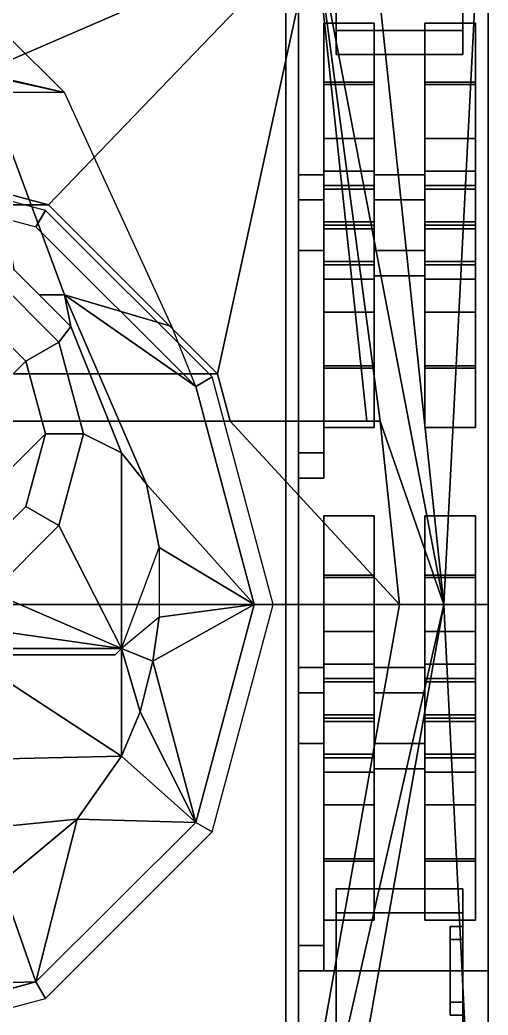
# Model space of a CAD drawing. Header units: millimetres. Extents: x -1.07 to 1.07, y -4.27 to 2.56.
# Drawn here: x 0.32 to 1.06, y -0.79 to 0.785 of the extents above; entities that cross this region are included whole.
import ezdxf

# ---------------------------------------------------------------- set-up
doc = ezdxf.new("R2010")
doc.units = ezdxf.units.MM
for name, color, linetype in [('fenders', 6, 'Continuous'), ('torsions', 5, 'Continuous'), ('tracks', 3, 'Continuous'), ('turret', 2, 'Continuous'), ('wheels', 2, 'Continuous')]:
    doc.layers.add(name, color=color, linetype=linetype)

msp = doc.modelspace()

# ---------------------------------------------------------------- linework, layer by layer
for points in [[(0.74, -1.84, 0.3), (0.74, 1.82, 0.3), (0.74, 2.22, 0.85), (0.74, -2.21, 0.64)], [(0.74, -2.21, 0.64), (0.74, 2.22, 0.85), (0.74, 2.22, 0.85), (0.74, -1.55, 1.06)], [(-0.74, -1.84, 0.3), (-0.74, 1.82, 0.3), (0.74, 1.82, 0.3), (0.74, -1.84, 0.3)], [(0.99, -0.14, 0.9815), (0.8459, 1.22, 0.9057), (0.7768, 1.22, 1.23), (0.7853, 0.93, 1.41)], [(0, 0.59, 1.41), (0.7853, 0.93, 1.41), (-0.7853, 0.93, 1.41), (0, 0.59, 1.41)], [(0.365, 0.4922, 1.41), (0.7853, 0.93, 1.41), (0, 0.59, 1.41), (0.365, 0.4922, 1.41)], [(0.6322, 0.225, 1.41), (0.7853, 0.93, 1.41), (0.365, 0.4922, 1.41), (0.6322, 0.225, 1.41)], [(0.868, 0.15, 1.41), (0.7853, 0.93, 1.41), (0.6322, 0.225, 1.41), (0.6523, 0.15, 1.41)], [(0.99, -0.14, 0.9815), (0.99, -0.14, 0.9815), (0.7853, 0.93, 1.41), (0.8893, 0.15, 1.31)], [(0.8893, 0.15, 1.31), (0.8893, 0.15, 1.31), (0.7853, 0.93, 1.41), (0.868, 0.15, 1.41)], [(0.365, 0.4922, 1.31), (0, 0.59, 1.31), (0, 0.59, 1.31), (-0.365, 0.4922, 1.31)], [(0, 0.59, 1.31), (0.365, 0.4922, 1.31), (0.365, 0.4922, 1.41), (0, 0.59, 1.41)], [(0.6322, 0.225, 1.31), (0.365, 0.4922, 1.31), (-0.365, 0.4922, 1.31), (-0.6322, 0.225, 1.31)], [(0.365, 0.4922, 1.31), (0.6322, 0.225, 1.31), (0.6322, 0.225, 1.41), (0.365, 0.4922, 1.41)], [(0.6523, 0.15, 1.31), (0.6322, 0.225, 1.31), (-0.6322, 0.225, 1.31), (-0.6523, 0.15, 1.31)], [(0.6322, 0.225, 1.31), (0.6523, 0.15, 1.31), (0.6523, 0.15, 1.41), (0.6322, 0.225, 1.41)], [(0.92, -0.14, 1.31), (0.6523, 0.15, 1.31), (-0.6523, 0.15, 1.31), (-0.92, -0.14, 1.31)], [(0.8893, 0.15, 1.31), (0.868, 0.15, 1.41), (0.6523, 0.15, 1.41), (0.6523, 0.15, 1.31)], [(0.92, -0.14, 1.31), (0.8893, 0.15, 1.31), (0.6523, 0.15, 1.31), (0.92, -0.14, 1.31)], [(0.99, -0.14, 0.9815), (0.99, -0.14, 0.9815), (0.8893, 0.15, 1.31), (0.92, -0.14, 1.31)], [(-0.92, -0.14, 1.31), (-0.8, -0.69, 1.31), (0.79, -0.87, 1.31), (0.92, -0.14, 1.31)], [(0.99, -0.14, 0.9815), (0.7767, -1.08, 1.1408), (0.74, -1.55, 1.06), (0.99, -0.14, 0.9815)], [(0.92, -0.14, 1.31), (0.79, -0.87, 1.31), (0.7767, -1.08, 1.1408), (0.99, -0.14, 0.9815)], [(0.79, -0.87, 1.31), (-0.8, -0.69, 1.31), (-0.12, -0.85, 1.31), (-0.06, -0.91, 1.31)]]:
    msp.add_3dface(points)
at = {"layer": 'fenders'}
for points in [[(1.06, 2.22, 0.85), (1.06, -1.55, 1.06), (1.06, -1.85, 1.05), (1.06, 2.22, 0.82)], [(0.8459, 1.22, 0.9057), (0.99, -0.14, 0.9815), (0.99, -0.14, 0.9815), (1.06, 1.22, 0.9057)], [(0.99, -0.14, 0.9815), (1.06, -1.55, 1.06), (1.06, -1.55, 1.06), (1.06, 1.22, 0.9057)], [(0.99, -0.14, 0.9815), (0.74, -1.55, 1.06), (1.06, -1.55, 1.06), (0.99, -0.14, 0.9815)]]:
    msp.add_3dface(points, dxfattribs=at)
at = {"layer": 'torsions'}
for points in [[(0.8, 0.5, 0.41), (0.8, 0.54, 0.34), (0.76, 0.54, 0.34), (0.76, 0.5, 0.41)], [(0.8, 0.54, 0.34), (0.8, 0.5, 0.27), (0.76, 0.5, 0.27), (0.76, 0.54, 0.34)], [(0.8, 0.42, 0.27), (0.8, 0.5, 0.27), (0.8, 0.54, 0.34), (0.8, 0.5, 0.41)], [(0.76, 0.5, 0.27), (0.76, 0.42, 0.27), (0.76, 0.3812, 0.28), (0.76, 0.5057, 0.28)], [(0.8, 0.1, 0.45), (0.8, 0.5, 0.41), (0.76, 0.5, 0.41), (0.76, 0.1, 0.45)], [(0.76, 0.42, 0.27), (0.76, 0.5, 0.27), (0.8, 0.5, 0.27), (0.8, 0.42, 0.27)], [(0.8, 0.1, 0.36), (0.8, 0.42, 0.27), (0.8, 0.5, 0.41), (0.8, 0.1, 0.45)], [(0.76, 0.1, 0.36), (0.76, 0.42, 0.27), (0.8, 0.42, 0.27), (0.8, 0.1, 0.36)], [(0.76, 0.06, 0.38), (0.76, 0.1, 0.36), (0.8, 0.1, 0.36), (0.8, 0.06, 0.38)], [(0.8, 0.06, 0.43), (0.8, 0.1, 0.45), (0.76, 0.1, 0.45), (0.76, 0.06, 0.43)], [(0.8, 0.06, 0.38), (0.8, 0.1, 0.36), (0.8, 0.1, 0.45), (0.8, 0.06, 0.43)], [(0.76, 0.06, 0.43), (0.76, 0.06, 0.38), (0.8, 0.06, 0.38), (0.8, 0.06, 0.43)], [(0.8, -0.24, 0.34), (0.8, -0.28, 0.27), (0.76, -0.28, 0.27), (0.76, -0.24, 0.34)], [(0.8, -0.28, 0.41), (0.8, -0.24, 0.34), (0.76, -0.24, 0.34), (0.76, -0.28, 0.41)], [(0.8, -0.36, 0.27), (0.8, -0.28, 0.27), (0.8, -0.24, 0.34), (0.8, -0.28, 0.41)], [(0.76, -0.28, 0.27), (0.76, -0.36, 0.27), (0.76, -0.3988, 0.28), (0.76, -0.2743, 0.28)], [(0.8, -0.68, 0.45), (0.8, -0.28, 0.41), (0.76, -0.28, 0.41), (0.76, -0.68, 0.45)], [(0.76, -0.36, 0.27), (0.76, -0.28, 0.27), (0.8, -0.28, 0.27), (0.8, -0.36, 0.27)], [(0.8, -0.68, 0.36), (0.8, -0.36, 0.27), (0.8, -0.28, 0.41), (0.8, -0.68, 0.45)], [(0.76, -0.68, 0.36), (0.76, -0.36, 0.27), (0.8, -0.36, 0.27), (0.8, -0.68, 0.36)], [(0.8, -0.72, 0.43), (0.8, -0.68, 0.45), (0.76, -0.68, 0.45), (0.76, -0.72, 0.43)], [(0.76, -0.72, 0.38), (0.76, -0.68, 0.36), (0.8, -0.68, 0.36), (0.8, -0.72, 0.38)], [(0.8, -0.72, 0.38), (0.8, -0.68, 0.36), (0.8, -0.68, 0.45), (0.8, -0.72, 0.43)], [(0.76, -0.72, 0.43), (0.76, -0.72, 0.38), (0.8, -0.72, 0.38), (0.8, -0.72, 0.43)]]:
    msp.add_3dface(points, dxfattribs=at)
at = {"layer": 'tracks'}
for points in [[(0.76, 1.33, 0.03), (0.76, 1.36), (0.76, -1.22), (0.76, -1.2, 0.03)], [(1.06, -1.22), (1.06, 1.36), (1.06, 1.33, 0.03), (1.06, -1.2, 0.03)], [(1.06, -1.2, 0.03), (1.06, 1.33, 0.03), (0.76, 1.33, 0.03), (0.76, -1.2, 0.03)], [(0.76, -0.14, 0.89), (0.76, -0.14, 0.92), (0.76, 0.86, 0.87), (0.76, 0.86, 0.84)], [(1.06, 0.86, 0.84), (1.06, -0.14, 0.89), (0.76, -0.14, 0.89), (0.76, 0.86, 0.84)], [(0.76, 0.86, 0.87), (0.76, -0.14, 0.92), (1.06, -0.14, 0.92), (1.06, 0.86, 0.87)], [(1.06, 0.86, 0.87), (1.06, -0.14, 0.92), (1.06, -0.14, 0.89), (1.06, 0.86, 0.84)], [(0.76, -0.14, 0.92), (0.76, -0.72, 0.98), (1.06, -0.72, 0.98), (1.06, -0.14, 0.92)], [(1.06, -0.14, 0.89), (1.06, -0.72, 0.94), (0.76, -0.72, 0.94), (0.76, -0.14, 0.89)], [(0.76, -0.72, 0.94), (0.76, -0.72, 0.98), (0.76, -0.14, 0.92), (0.76, -0.14, 0.89)], [(1.06, -0.14, 0.92), (1.06, -0.72, 0.98), (1.06, -0.72, 0.94), (1.06, -0.14, 0.89)], [(0.76, -0.72, 0.98), (0.76, -1.35, 0.99), (1.06, -1.35, 0.99), (1.06, -0.72, 0.98)], [(1.06, -0.72, 0.94), (1.06, -1.35, 0.96), (0.76, -1.35, 0.96), (0.76, -0.72, 0.94)], [(0.76, -1.35, 0.96), (0.76, -1.35, 0.99), (0.76, -0.72, 0.98), (0.76, -0.72, 0.94)], [(1.06, -0.72, 0.98), (1.06, -1.35, 0.99), (1.06, -1.35, 0.96), (1.06, -0.72, 0.94)]]:
    msp.add_3dface(points, dxfattribs=at)
at = {"layer": 'turret'}
for points in [[(0.39, 0.67, 12.91), (0.39, 0.67, 12.91), (0.3, 0.76, 13.13), (0.26, 0.7, 13.33)], [(0.39, 0.67, 12.91), (0.26, 0.6987, 12.9801), (0.26, 0.76, 13.13), (0.3, 0.76, 13.13)], [(0.39, 0.67, 1.41), (0.26, 0.6987, 1.4801), (0.26, 0.76, 1.63), (0.3, 0.76, 1.63)], [(0.39, 0.67, 1.41), (0.39, 0.67, 1.41), (0.3, 0.76, 1.63), (0.26, 0.7, 1.83)], [(0.39, 0.67, 12.91), (-0.39, 0.67, 12.91), (-0.26, 0.6987, 12.9801), (0.26, 0.6987, 12.9801)], [(0.39, 0.67, 1.41), (-0.39, 0.67, 1.41), (-0.26, 0.6987, 1.4801), (0.26, 0.6987, 1.4801)], [(0.56, 0.3, 1.41), (0.39, 0.67, 1.41), (0.26, 0.7, 1.83), (0.39, 0.35, 1.85)], [(0.39, 0.35, 1.85), (0.26, 0.7, 1.83), (0.31, 0.39, 1.8477), (0.35, 0.35, 1.85)], [(0.39, 0.35, 13.35), (0.26, 0.7, 13.33), (0.31, 0.39, 13.3477), (0.35, 0.35, 13.35)], [(0.56, 0.3, 12.91), (0.39, 0.67, 12.91), (0.26, 0.7, 13.33), (0.39, 0.35, 13.35)], [(0.36, 0.4835, 1.3), (0, 0.58, 1.3), (0, 0.55, 1.41), (0.345, 0.4576, 1.41)], [(0.36, 0.4835, 12.8), (0, 0.58, 12.8), (0, 0.55, 12.91), (0.345, 0.4576, 12.91)], [(0.6235, 0.22, 1.3), (0.36, 0.4835, 1.3), (0.345, 0.4576, 1.41), (0.5976, 0.205, 1.41)], [(0.6235, 0.22, 12.8), (0.36, 0.4835, 12.8), (0.345, 0.4576, 12.91), (0.5976, 0.205, 12.91)], [(0.3811, 0.275, 1.96), (0.275, 0.3811, 1.96), (0.245, 0.3292, 1.99), (0.3292, 0.245, 1.99)], [(0.3811, 0.275, 13.46), (0.275, 0.3811, 13.46), (0.245, 0.3292, 13.49), (0.3292, 0.245, 13.49)], [(0.4, 0.3, 1.96), (0.31, 0.39, 1.96), (0.275, 0.3811, 1.96), (0.3811, 0.275, 1.96)], [(0.4, 0.3, 13.46), (0.31, 0.39, 13.46), (0.275, 0.3811, 13.46), (0.3811, 0.275, 13.46)], [(0.4, 0.3, 1.85), (0.35, 0.35, 1.85), (0.31, 0.39, 1.96), (0.4, 0.3, 1.96)], [(0.35, 0.35, 1.85), (0.31, 0.39, 1.8477), (0.31, 0.39, 1.96)], [(0.35, 0.35, 13.35), (0.31, 0.39, 13.3477), (0.31, 0.39, 13.46)], [(0.4, 0.3, 13.35), (0.35, 0.35, 13.35), (0.31, 0.39, 13.46), (0.4, 0.3, 13.46)], [(0.39, 0.35, 1.85), (0.39, 0.35, 1.85), (0.35, 0.35, 1.85), (0.4, 0.3, 1.85)], [(0.39, 0.35, 13.35), (0.39, 0.35, 13.35), (0.35, 0.35, 13.35), (0.4, 0.3, 13.35)], [(0.5976, 0.205, 1.41), (0.56, 0.3, 1.41), (0.39, 0.35, 1.85)], [(0.69, -0.14, 1.41), (0.5976, 0.205, 1.41), (0.39, 0.35, 1.85), (0.52, 0.05, 1.85)], [(0.52, 0.05, 1.85), (0.39, 0.35, 1.85), (0.4, 0.3, 1.85), (0.48, 0.1, 1.85)], [(0.52, 0.05, 13.35), (0.39, 0.35, 13.35), (0.4, 0.3, 13.35), (0.48, 0.1, 13.35)], [(0.69, -0.14, 12.91), (0.5976, 0.205, 12.91), (0.39, 0.35, 13.35), (0.52, 0.05, 13.35)], [(0.5976, 0.205, 12.91), (0.56, 0.3, 12.91), (0.39, 0.35, 13.35)], [(0.015, -0.0692, 1.99), (0.3292, 0.245, 1.99), (0.245, 0.3292, 1.99), (-0.0692, 0.015, 1.99)], [(0.015, -0.0692, 13.49), (0.3292, 0.245, 13.49), (0.245, 0.3292, 13.49), (-0.0692, 0.015, 13.49)], [(0.48, 0.1, 1.96), (0.4, 0.3, 1.96), (0.3811, 0.275, 1.96), (0.42, 0.13, 1.96)], [(0.48, 0.1, 13.46), (0.4, 0.3, 13.46), (0.3811, 0.275, 13.46), (0.42, 0.13, 13.46)], [(0.48, 0.1, 1.85), (0.4, 0.3, 1.85), (0.4, 0.3, 1.96), (0.48, 0.1, 1.96)], [(0.48, 0.1, 13.35), (0.4, 0.3, 13.35), (0.4, 0.3, 13.46), (0.48, 0.1, 13.46)], [(0.42, 0.13, 1.96), (0.3811, 0.275, 1.96), (0.3292, 0.245, 1.99), (0.36, 0.13, 1.99)], [(0.42, 0.13, 13.46), (0.3811, 0.275, 13.46), (0.3292, 0.245, 13.49), (0.36, 0.13, 13.49)], [(0.13, -0.1, 1.99), (0.36, 0.13, 1.99), (0.3292, 0.245, 1.99), (0.015, -0.0692, 1.99)], [(0.13, -0.1, 13.49), (0.36, 0.13, 13.49), (0.3292, 0.245, 13.49), (0.015, -0.0692, 13.49)], [(0.72, -0.14, 1.3), (0.6235, 0.22, 1.3), (0.5976, 0.205, 1.41), (0.69, -0.14, 1.41)], [(0.72, -0.14, 12.8), (0.6235, 0.22, 12.8), (0.5976, 0.205, 12.91), (0.69, -0.14, 12.91)], [(0.245, -0.0692, 1.99), (0.3292, 0.015, 1.99), (0.36, 0.13, 1.99), (0.13, -0.1, 1.99)], [(0.245, -0.0692, 13.49), (0.3292, 0.015, 13.49), (0.36, 0.13, 13.49), (0.13, -0.1, 13.49)], [(0.3811, -0.015, 1.96), (0.42, 0.13, 1.96), (0.36, 0.13, 1.99), (0.3292, 0.015, 1.99)], [(0.3811, -0.015, 13.46), (0.42, 0.13, 13.46), (0.36, 0.13, 13.49), (0.3292, 0.015, 13.49)], [(0.48, -0.21, 1.96), (0.48, 0.1, 1.96), (0.42, 0.13, 1.96), (0.3811, -0.015, 1.96)], [(0.48, -0.21, 13.46), (0.48, 0.1, 13.46), (0.42, 0.13, 13.46), (0.3811, -0.015, 13.46)], [(0.48, -0.21, 1.85), (0.48, 0.1, 1.85), (0.48, 0.1, 1.96), (0.48, -0.21, 1.96)], [(0.54, -0.05, 1.85), (0.52, 0.05, 1.85), (0.48, 0.1, 1.85), (0.48, -0.21, 1.85)], [(0.54, -0.05, 13.35), (0.52, 0.05, 13.35), (0.48, 0.1, 13.35), (0.48, -0.21, 13.35)], [(0.48, -0.21, 13.35), (0.48, 0.1, 13.35), (0.48, 0.1, 13.46), (0.48, -0.21, 13.46)], [(0.69, -0.14, 1.41), (0.69, -0.14, 1.41), (0.52, 0.05, 1.85), (0.54, -0.05, 1.85)], [(0.69, -0.14, 12.91), (0.69, -0.14, 12.91), (0.52, 0.05, 13.35), (0.54, -0.05, 13.35)], [(0.275, -0.1211, 1.96), (0.3811, -0.015, 1.96), (0.3292, 0.015, 1.99), (0.245, -0.0692, 1.99)], [(0.275, -0.1211, 13.46), (0.3811, -0.015, 13.46), (0.3292, 0.015, 13.49), (0.245, -0.0692, 13.49)], [(0.48, -0.21, 1.96), (0.48, -0.21, 1.96), (0.3811, -0.015, 1.96), (0.275, -0.1211, 1.96)], [(0.48, -0.21, 13.46), (0.48, -0.21, 13.46), (0.3811, -0.015, 13.46), (0.275, -0.1211, 13.46)], [(0.54, -0.16, 1.85), (0.54, -0.16, 1.85), (0.69, -0.14, 1.41), (0.54, -0.05, 1.85)], [(0.54, -0.16, 13.35), (0.54, -0.16, 13.35), (0.69, -0.14, 12.91), (0.54, -0.05, 13.35)], [(0.48, -0.21, 1.96), (0.48, -0.21, 1.96), (0.275, -0.1211, 1.96), (0.13, -0.16, 1.96)], [(0.48, -0.21, 13.46), (0.48, -0.21, 13.46), (0.275, -0.1211, 13.46), (0.13, -0.16, 13.46)], [(0.5976, -0.485, 1.41), (0.5976, -0.485, 1.41), (0.69, -0.14, 1.41), (0.53, -0.23, 1.85)], [(0.53, -0.23, 1.85), (0.53, -0.23, 1.85), (0.69, -0.14, 1.41), (0.54, -0.16, 1.85)], [(0.53, -0.23, 13.35), (0.53, -0.23, 13.35), (0.69, -0.14, 12.91), (0.54, -0.16, 13.35)], [(0.5976, -0.485, 12.91), (0.5976, -0.485, 12.91), (0.69, -0.14, 12.91), (0.53, -0.23, 13.35)], [(0.6235, -0.5, 1.3), (0.72, -0.14, 1.3), (0.69, -0.14, 1.41), (0.5976, -0.485, 1.41)], [(0.6235, -0.5, 12.8), (0.72, -0.14, 12.8), (0.69, -0.14, 12.91), (0.5976, -0.485, 12.91)], [(0.22, -0.21, 1.96), (0.48, -0.21, 1.96), (0.13, -0.16, 1.96)], [(0.22, -0.21, 13.46), (0.48, -0.21, 13.46), (0.13, -0.16, 13.46)], [(0.53, -0.23, 1.85), (0.54, -0.16, 1.85), (0.48, -0.21, 1.85)], [(0.53, -0.23, 13.35), (0.54, -0.16, 13.35), (0.48, -0.21, 13.35)], [(-0.4649, -0.4016, 1.85), (0.48, -0.38, 1.85), (0.22, -0.21, 1.85), (-0.01, -0.21, 1.85)], [(-0.4649, -0.4016, 13.35), (0.48, -0.38, 13.35), (0.22, -0.21, 13.35), (-0.01, -0.21, 13.35)], [(0.23, -0.22, 1.95), (0.47, -0.22, 1.95), (0.48, -0.21, 1.96), (0.22, -0.21, 1.96)], [(0.22, -0.21, 1.85), (0.48, -0.21, 1.85), (0.47, -0.22, 1.86), (0.23, -0.22, 1.86)], [(0.48, -0.38, 1.85), (0.48, -0.38, 1.85), (0.48, -0.21, 1.85), (0.22, -0.21, 1.85)], [(0.48, -0.38, 13.35), (0.48, -0.38, 13.35), (0.48, -0.21, 13.35), (0.22, -0.21, 13.35)], [(0.22, -0.21, 13.35), (0.48, -0.21, 13.35), (0.47, -0.22, 13.36), (0.23, -0.22, 13.36)], [(0.23, -0.22, 13.45), (0.47, -0.22, 13.45), (0.48, -0.21, 13.46), (0.22, -0.21, 13.46)], [(0.23, -0.22, 1.86), (0.47, -0.22, 1.86), (0.47, -0.22, 1.95), (0.23, -0.22, 1.95)], [(0.23, -0.22, 13.36), (0.47, -0.22, 13.36), (0.47, -0.22, 13.45), (0.23, -0.22, 13.45)], [(0.47, -0.22, 1.86), (0.48, -0.21, 1.85), (0.48, -0.21, 1.96), (0.47, -0.22, 1.95)], [(0.47, -0.22, 13.36), (0.48, -0.21, 13.35), (0.48, -0.21, 13.46), (0.47, -0.22, 13.45)], [(0.51, -0.31, 1.85), (0.53, -0.23, 1.85), (0.48, -0.21, 1.85)], [(0.48, -0.38, 1.85), (0.51, -0.31, 1.85), (0.48, -0.21, 1.85)], [(0.48, -0.38, 13.35), (0.51, -0.31, 13.35), (0.48, -0.21, 13.35)], [(0.51, -0.31, 13.35), (0.53, -0.23, 13.35), (0.48, -0.21, 13.35)], [(0.5976, -0.485, 1.41), (0.5976, -0.485, 1.41), (0.53, -0.23, 1.85), (0.51, -0.31, 1.85)], [(0.5976, -0.485, 12.91), (0.5976, -0.485, 12.91), (0.53, -0.23, 13.35), (0.51, -0.31, 13.35)], [(0.5976, -0.485, 1.41), (0.5976, -0.485, 1.41), (0.51, -0.31, 1.85), (0.48, -0.38, 1.85)], [(0.5976, -0.485, 12.91), (0.5976, -0.485, 12.91), (0.51, -0.31, 13.35), (0.48, -0.38, 13.35)], [(-0.1, -0.53, 1.85), (0.41, -0.48, 1.85), (0.48, -0.38, 1.85), (-0.4649, -0.4016, 1.85)], [(-0.1, -0.53, 13.35), (0.41, -0.48, 13.35), (0.48, -0.38, 13.35), (-0.4649, -0.4016, 13.35)], [(0.5976, -0.485, 1.41), (0.5976, -0.485, 1.41), (0.48, -0.38, 1.85), (0.41, -0.48, 1.85)], [(0.5976, -0.485, 12.91), (0.5976, -0.485, 12.91), (0.48, -0.38, 13.35), (0.41, -0.48, 13.35)], [(-0.1, -0.53, 1.85), (0.29, -0.58, 1.85), (0.41, -0.48, 1.85), (-0.1, -0.53, 1.85)], [(-0.1, -0.53, 13.35), (0.29, -0.58, 13.35), (0.41, -0.48, 13.35), (-0.1, -0.53, 13.35)], [(0.41, -0.48, 1.85), (0.41, -0.48, 1.85), (0.29, -0.58, 1.85), (0.345, -0.7376, 1.41)], [(0.41, -0.48, 13.35), (0.41, -0.48, 13.35), (0.29, -0.58, 13.35), (0.345, -0.7376, 12.91)], [(0.5976, -0.485, 1.41), (0.5976, -0.485, 1.41), (0.41, -0.48, 1.85), (0.345, -0.7376, 1.41)], [(0.5976, -0.485, 12.91), (0.5976, -0.485, 12.91), (0.41, -0.48, 13.35), (0.345, -0.7376, 12.91)], [(0.36, -0.7635, 1.3), (0.6235, -0.5, 1.3), (0.5976, -0.485, 1.41), (0.345, -0.7376, 1.41)], [(0.36, -0.7635, 12.8), (0.6235, -0.5, 12.8), (0.5976, -0.485, 12.91), (0.345, -0.7376, 12.91)], [(0.29, -0.58, 1.85), (0.29, -0.58, 1.85), (0.25, -0.74, 1.8033), (0.345, -0.7376, 1.41)], [(0.29, -0.58, 13.35), (0.29, -0.58, 13.35), (0.25, -0.74, 13.3033), (0.345, -0.7376, 12.91)], [(0, -0.86, 1.3), (0.36, -0.7635, 1.3), (0.345, -0.7376, 1.41), (0, -0.83, 1.41)], [(0, -0.86, 12.8), (0.36, -0.7635, 12.8), (0.345, -0.7376, 12.91), (0, -0.83, 12.91)], [(0.345, -0.7376, 1.41), (0.345, -0.7376, 1.41), (0.25, -0.74, 1.8033), (0.25, -0.763, 1.41)], [(0.345, -0.7376, 12.91), (0.345, -0.7376, 12.91), (0.25, -0.74, 13.3033), (0.25, -0.763, 12.91)]]:
    msp.add_3dface(points, dxfattribs=at)
at = {"layer": 'wheels'}
for points in [[(0.82, 0.7681, 0.6181), (0.82, 0.86, 0.58), (1.02, 0.86, 0.58), (1.02, 0.7681, 0.6181)], [(0.82, 0.86, 0.84), (0.82, 0.7681, 0.8019), (1.02, 0.7681, 0.8019), (1.02, 0.86, 0.84)], [(1.02, 0.7681, 0.6181), (1.02, 0.86, 0.58), (1.02, 0.86, 0.64), (1.02, 0.8105, 0.6605)], [(1.02, 0.86, 0.84), (1.02, 0.7681, 0.8019), (1.02, 0.8105, 0.7595), (1.02, 0.86, 0.78)], [(1.02, 0.73, 0.71), (1.02, 0.7681, 0.6181), (1.02, 0.8105, 0.6605), (1.02, 0.79, 0.71)], [(1.02, 0.7681, 0.8019), (1.02, 0.73, 0.71), (1.02, 0.79, 0.71), (1.02, 0.8105, 0.7595)], [(0.8, 0.6863, 0.1137), (0.8, 0.78, 0.34), (0.88, 0.78, 0.34), (0.88, 0.6863, 0.1137)], [(0.8, 0.78, 0.34), (0.8, 0.6863, 0.5663), (0.88, 0.6863, 0.5663), (0.88, 0.78, 0.34)], [(0.88, 0.6827, 0.31), (0.88, 0.5973, 0.1622), (0.88, 0.6863, 0.1137), (0.88, 0.78, 0.34)], [(0.88, 0.6827, 0.37), (0.88, 0.6827, 0.31), (0.88, 0.78, 0.34), (0.88, 0.6863, 0.5663)], [(1.04, 0.78, 0.34), (1.04, 0.6863, 0.1137), (0.96, 0.6863, 0.1137), (0.96, 0.78, 0.34)], [(0.96, 0.5973, 0.1622), (0.96, 0.6827, 0.31), (0.96, 0.78, 0.34), (0.96, 0.6863, 0.1137)], [(1.04, 0.6863, 0.5663), (1.04, 0.78, 0.34), (0.96, 0.78, 0.34), (0.96, 0.6863, 0.5663)], [(0.96, 0.6827, 0.37), (0.96, 0.5973, 0.5178), (0.96, 0.6863, 0.5663), (0.96, 0.78, 0.34)], [(0.96, 0.6827, 0.31), (0.96, 0.6827, 0.37), (0.96, 0.78, 0.34)], [(1.04, 0.6827, 0.31), (1.04, 0.5973, 0.1622), (1.04, 0.6863, 0.1137), (1.04, 0.78, 0.34)], [(1.04, 0.6827, 0.37), (1.04, 0.6827, 0.31), (1.04, 0.78, 0.34), (1.04, 0.6863, 0.5663)], [(0.82, 0.73, 0.71), (0.82, 0.7681, 0.6181), (1.02, 0.7681, 0.6181), (1.02, 0.73, 0.71)], [(0.82, 0.7681, 0.8019), (0.82, 0.73, 0.71), (1.02, 0.73, 0.71), (1.02, 0.7681, 0.8019)], [(0.8, 0.46, 0.02), (0.8, 0.6863, 0.1137), (0.88, 0.6863, 0.1137), (0.88, 0.46, 0.02)], [(0.8, 0.6863, 0.5663), (0.8, 0.46, 0.66), (0.88, 0.46, 0.66), (0.88, 0.6863, 0.5663)], [(0.8, 0.6827, 0.31), (0.8, 0.5973, 0.1622), (0.88, 0.5973, 0.1622), (0.88, 0.6827, 0.31)], [(0.8, 0.5973, 0.5178), (0.8, 0.6827, 0.37), (0.88, 0.6827, 0.37), (0.88, 0.5973, 0.5178)], [(0.8, 0.6827, 0.31), (0.8, 0.5227, 0.31), (0.88, 0.5227, 0.31), (0.88, 0.6827, 0.31)], [(0.8, 0.5227, 0.37), (0.8, 0.6827, 0.37), (0.88, 0.6827, 0.37), (0.88, 0.5227, 0.37)], [(0.88, 0.5973, 0.1622), (0.88, 0.5454, 0.1322), (0.88, 0.46, 0.02), (0.88, 0.6863, 0.1137)], [(0.88, 0.5973, 0.5178), (0.88, 0.6827, 0.37), (0.88, 0.6863, 0.5663)], [(0.88, 0.5454, 0.5478), (0.88, 0.5973, 0.5178), (0.88, 0.6863, 0.5663), (0.88, 0.46, 0.66)], [(0.88, 0.5227, 0.37), (0.88, 0.6827, 0.37), (0.88, 0.6827, 0.31), (0.88, 0.5227, 0.31)], [(1.04, 0.6863, 0.1137), (1.04, 0.46, 0.02), (0.96, 0.46, 0.02), (0.96, 0.6863, 0.1137)], [(0.96, 0.5454, 0.1322), (0.96, 0.5973, 0.1622), (0.96, 0.6863, 0.1137), (0.96, 0.46, 0.02)], [(0.96, 0.5973, 0.5178), (0.96, 0.5454, 0.5478), (0.96, 0.46, 0.66), (0.96, 0.6863, 0.5663)], [(1.04, 0.46, 0.66), (1.04, 0.6863, 0.5663), (0.96, 0.6863, 0.5663), (0.96, 0.46, 0.66)], [(1.04, 0.5973, 0.1622), (1.04, 0.6827, 0.31), (0.96, 0.6827, 0.31), (0.96, 0.5973, 0.1622)], [(1.04, 0.6827, 0.37), (1.04, 0.5973, 0.5178), (0.96, 0.5973, 0.5178), (0.96, 0.6827, 0.37)], [(0.96, 0.5227, 0.31), (0.96, 0.6827, 0.31), (0.96, 0.6827, 0.37), (0.96, 0.5227, 0.37)], [(1.04, 0.5227, 0.31), (1.04, 0.6827, 0.31), (0.96, 0.6827, 0.31), (0.96, 0.5227, 0.31)], [(1.04, 0.6827, 0.37), (1.04, 0.5227, 0.37), (0.96, 0.5227, 0.37), (0.96, 0.6827, 0.37)], [(1.04, 0.5973, 0.1622), (1.04, 0.5454, 0.1322), (1.04, 0.46, 0.02), (1.04, 0.6863, 0.1137)], [(1.04, 0.5973, 0.5178), (1.04, 0.6827, 0.37), (1.04, 0.6863, 0.5663)], [(1.04, 0.5454, 0.5478), (1.04, 0.5973, 0.5178), (1.04, 0.6863, 0.5663), (1.04, 0.46, 0.66)], [(1.04, 0.6827, 0.31), (1.04, 0.5227, 0.31), (1.04, 0.5227, 0.37), (1.04, 0.6827, 0.37)], [(0.8, 0.5173, 0.3007), (0.8, 0.5973, 0.1622), (0.88, 0.5973, 0.1622), (0.88, 0.5173, 0.3007)], [(0.8, 0.5973, 0.5178), (0.8, 0.5173, 0.3793), (0.88, 0.5173, 0.3793), (0.88, 0.5973, 0.5178)], [(0.88, 0.5173, 0.3007), (0.88, 0.5973, 0.1622), (0.88, 0.5454, 0.1322), (0.88, 0.4654, 0.2707)], [(0.88, 0.4654, 0.4093), (0.88, 0.5454, 0.5478), (0.88, 0.5973, 0.5178), (0.88, 0.5173, 0.3793)], [(0.96, 0.4654, 0.2707), (0.96, 0.5454, 0.1322), (0.96, 0.5973, 0.1622), (0.96, 0.5173, 0.3007)], [(1.04, 0.5973, 0.1622), (1.04, 0.5173, 0.3007), (0.96, 0.5173, 0.3007), (0.96, 0.5973, 0.1622)], [(0.96, 0.5173, 0.3793), (0.96, 0.5973, 0.5178), (0.96, 0.5454, 0.5478), (0.96, 0.4654, 0.4093)], [(1.04, 0.5173, 0.3793), (1.04, 0.5973, 0.5178), (0.96, 0.5973, 0.5178), (0.96, 0.5173, 0.3793)], [(1.04, 0.5454, 0.1322), (1.04, 0.4654, 0.2707), (1.04, 0.5173, 0.3007), (1.04, 0.5973, 0.1622)], [(1.04, 0.5973, 0.5178), (1.04, 0.5173, 0.3793), (1.04, 0.4654, 0.4093), (1.04, 0.5454, 0.5478)], [(0.8, 0.5454, 0.1322), (0.8, 0.4654, 0.2707), (0.88, 0.4654, 0.2707), (0.88, 0.5454, 0.1322)], [(0.8, 0.5454, 0.1322), (0.8, 0.3746, 0.1322), (0.88, 0.3746, 0.1322), (0.88, 0.5454, 0.1322)], [(0.8, 0.4654, 0.4093), (0.8, 0.5454, 0.5478), (0.88, 0.5454, 0.5478), (0.88, 0.4654, 0.4093)], [(0.8, 0.3746, 0.5478), (0.8, 0.5454, 0.5478), (0.88, 0.5454, 0.5478), (0.88, 0.3746, 0.5478)], [(0.88, 0.5454, 0.1322), (0.88, 0.3746, 0.1322), (0.88, 0.3746, 0.1322), (0.88, 0.46, 0.02)], [(0.88, 0.3746, 0.5478), (0.88, 0.5454, 0.5478), (0.88, 0.46, 0.66)], [(0.88, 0.54, 0.34), (0.88, 0.5, 0.4093), (0.96, 0.5, 0.4093), (0.96, 0.54, 0.34)], [(0.88, 0.5, 0.2707), (0.88, 0.54, 0.34), (0.96, 0.54, 0.34), (0.96, 0.5, 0.2707)], [(1.04, 0.4654, 0.2707), (1.04, 0.5454, 0.1322), (0.96, 0.5454, 0.1322), (0.96, 0.4654, 0.2707)], [(0.96, 0.3746, 0.1322), (0.96, 0.5454, 0.1322), (0.96, 0.5454, 0.1322), (0.96, 0.46, 0.02)], [(1.04, 0.3746, 0.1322), (1.04, 0.5454, 0.1322), (0.96, 0.5454, 0.1322), (0.96, 0.3746, 0.1322)], [(1.04, 0.5454, 0.5478), (1.04, 0.4654, 0.4093), (0.96, 0.4654, 0.4093), (0.96, 0.5454, 0.5478)], [(0.96, 0.5454, 0.5478), (0.96, 0.3746, 0.5478), (0.96, 0.46, 0.66)], [(1.04, 0.5454, 0.5478), (1.04, 0.3746, 0.5478), (0.96, 0.3746, 0.5478), (0.96, 0.5454, 0.5478)], [(1.04, 0.5454, 0.1322), (1.04, 0.3746, 0.1322), (1.04, 0.3746, 0.1322), (1.04, 0.46, 0.02)], [(1.04, 0.3746, 0.5478), (1.04, 0.5454, 0.5478), (1.04, 0.46, 0.66)], [(0.8, 0.5227, 0.31), (0.8, 0.5173, 0.3007), (0.88, 0.5173, 0.3007), (0.88, 0.5227, 0.31)], [(0.8, 0.5173, 0.3793), (0.8, 0.5227, 0.37), (0.88, 0.5227, 0.37), (0.88, 0.5173, 0.3793)], [(1.04, 0.5173, 0.3007), (1.04, 0.5227, 0.31), (0.96, 0.5227, 0.31), (0.96, 0.5173, 0.3007)], [(1.04, 0.5227, 0.37), (1.04, 0.5173, 0.3793), (0.96, 0.5173, 0.3793), (0.96, 0.5227, 0.37)], [(1.04, 0.5227, 0.37), (1.04, 0.5227, 0.31), (1.04, 0.4027, 0.3793), (1.04, 0.4546, 0.4093)], [(1.04, 0.5227, 0.31), (1.04, 0.5173, 0.3007), (1.04, 0.3973, 0.37), (1.04, 0.4027, 0.3793)], [(1.04, 0.5173, 0.3793), (1.04, 0.5227, 0.37), (1.04, 0.4546, 0.4093), (1.04, 0.4654, 0.4093)], [(1.04, 0.5173, 0.3007), (1.04, 0.4654, 0.2707), (1.04, 0.3973, 0.31), (1.04, 0.3973, 0.37)], [(0.88, 0.42, 0.2707), (0.88, 0.5, 0.2707), (0.96, 0.5, 0.2707), (0.96, 0.42, 0.2707)], [(0.88, 0.5, 0.4093), (0.88, 0.42, 0.4093), (0.96, 0.42, 0.4093), (0.96, 0.5, 0.4093)], [(0.8, 0.4654, 0.2707), (0.8, 0.4546, 0.2707), (0.88, 0.4546, 0.2707), (0.88, 0.4654, 0.2707)], [(0.8, 0.4546, 0.4093), (0.8, 0.4654, 0.4093), (0.88, 0.4654, 0.4093), (0.88, 0.4546, 0.4093)], [(0.8, 0.2337, 0.1137), (0.8, 0.46, 0.02), (0.88, 0.46, 0.02), (0.88, 0.2337, 0.1137)], [(0.8, 0.46, 0.66), (0.8, 0.2337, 0.5663), (0.88, 0.2337, 0.5663), (0.88, 0.46, 0.66)], [(0.88, 0.3746, 0.1322), (0.88, 0.3227, 0.1622), (0.88, 0.2337, 0.1137), (0.88, 0.46, 0.02)], [(0.88, 0.3227, 0.5178), (0.88, 0.3746, 0.5478), (0.88, 0.46, 0.66), (0.88, 0.2337, 0.5663)], [(1.04, 0.4546, 0.2707), (1.04, 0.4654, 0.2707), (0.96, 0.4654, 0.2707), (0.96, 0.4546, 0.2707)], [(1.04, 0.4654, 0.4093), (1.04, 0.4546, 0.4093), (0.96, 0.4546, 0.4093), (0.96, 0.4654, 0.4093)], [(1.04, 0.46, 0.02), (1.04, 0.2337, 0.1137), (0.96, 0.2337, 0.1137), (0.96, 0.46, 0.02)], [(0.96, 0.3227, 0.1622), (0.96, 0.3746, 0.1322), (0.96, 0.46, 0.02), (0.96, 0.2337, 0.1137)], [(0.96, 0.3746, 0.5478), (0.96, 0.3227, 0.5178), (0.96, 0.2337, 0.5663), (0.96, 0.46, 0.66)], [(1.04, 0.2337, 0.5663), (1.04, 0.46, 0.66), (0.96, 0.46, 0.66), (0.96, 0.2337, 0.5663)], [(1.04, 0.4654, 0.2707), (1.04, 0.4546, 0.2707), (1.04, 0.4027, 0.3007), (1.04, 0.3973, 0.31)], [(1.04, 0.3746, 0.1322), (1.04, 0.3227, 0.1622), (1.04, 0.2337, 0.1137), (1.04, 0.46, 0.02)], [(1.04, 0.3227, 0.5178), (1.04, 0.3746, 0.5478), (1.04, 0.46, 0.66), (1.04, 0.2337, 0.5663)], [(0.8, 0.4546, 0.2707), (0.8, 0.3746, 0.1322), (0.88, 0.3746, 0.1322), (0.88, 0.4546, 0.2707)], [(0.8, 0.3746, 0.5478), (0.8, 0.4546, 0.4093), (0.88, 0.4546, 0.4093), (0.88, 0.3746, 0.5478)], [(0.88, 0.4546, 0.2707), (0.88, 0.3746, 0.1322), (0.88, 0.3227, 0.1622), (0.88, 0.4027, 0.3007)], [(0.88, 0.4027, 0.3793), (0.88, 0.3227, 0.5178), (0.88, 0.3746, 0.5478), (0.88, 0.4546, 0.4093)], [(0.96, 0.4027, 0.3007), (0.96, 0.3227, 0.1622), (0.96, 0.3746, 0.1322), (0.96, 0.4546, 0.2707)], [(1.04, 0.3746, 0.1322), (1.04, 0.4546, 0.2707), (0.96, 0.4546, 0.2707), (0.96, 0.3746, 0.1322)], [(0.96, 0.4546, 0.4093), (0.96, 0.3746, 0.5478), (0.96, 0.3227, 0.5178), (0.96, 0.4027, 0.3793)], [(1.04, 0.4546, 0.4093), (1.04, 0.3746, 0.5478), (0.96, 0.3746, 0.5478), (0.96, 0.4546, 0.4093)], [(1.04, 0.3227, 0.1622), (1.04, 0.4027, 0.3007), (1.04, 0.4546, 0.2707), (1.04, 0.3746, 0.1322)], [(1.04, 0.3746, 0.5478), (1.04, 0.4546, 0.4093), (1.04, 0.4027, 0.3793), (1.04, 0.3227, 0.5178)], [(0.88, 0.42, 0.4093), (0.88, 0.38, 0.34), (0.96, 0.38, 0.34), (0.96, 0.42, 0.4093)], [(0.88, 0.38, 0.34), (0.88, 0.42, 0.2707), (0.96, 0.42, 0.2707), (0.96, 0.38, 0.34)], [(0.8, 0.3227, 0.1622), (0.8, 0.4027, 0.3007), (0.88, 0.4027, 0.3007), (0.88, 0.3227, 0.1622)], [(0.8, 0.4027, 0.3793), (0.8, 0.3227, 0.5178), (0.88, 0.3227, 0.5178), (0.88, 0.4027, 0.3793)], [(0.8, 0.4027, 0.3007), (0.8, 0.3973, 0.31), (0.88, 0.3973, 0.31), (0.88, 0.4027, 0.3007)], [(0.8, 0.3973, 0.37), (0.8, 0.4027, 0.3793), (0.88, 0.4027, 0.3793), (0.88, 0.3973, 0.37)], [(0.8, 0.3973, 0.31), (0.8, 0.2373, 0.31), (0.88, 0.2373, 0.31), (0.88, 0.3973, 0.31)], [(0.8, 0.2373, 0.37), (0.8, 0.3973, 0.37), (0.88, 0.3973, 0.37), (0.88, 0.2373, 0.37)], [(0.88, 0.3973, 0.31), (0.88, 0.2373, 0.31), (0.88, 0.2373, 0.37), (0.88, 0.3973, 0.37)], [(1.04, 0.4027, 0.3007), (1.04, 0.3227, 0.1622), (0.96, 0.3227, 0.1622), (0.96, 0.4027, 0.3007)], [(1.04, 0.3227, 0.5178), (1.04, 0.4027, 0.3793), (0.96, 0.4027, 0.3793), (0.96, 0.3227, 0.5178)], [(1.04, 0.3973, 0.31), (1.04, 0.4027, 0.3007), (0.96, 0.4027, 0.3007), (0.96, 0.3973, 0.31)], [(1.04, 0.4027, 0.3793), (1.04, 0.3973, 0.37), (0.96, 0.3973, 0.37), (0.96, 0.4027, 0.3793)], [(0.96, 0.3973, 0.37), (0.96, 0.2373, 0.37), (0.96, 0.2373, 0.31), (0.96, 0.3973, 0.31)], [(1.04, 0.2373, 0.31), (1.04, 0.3973, 0.31), (0.96, 0.3973, 0.31), (0.96, 0.2373, 0.31)], [(1.04, 0.3973, 0.37), (1.04, 0.2373, 0.37), (0.96, 0.2373, 0.37), (0.96, 0.3973, 0.37)], [(1.04, 0.2373, 0.37), (1.04, 0.3973, 0.37), (1.04, 0.3973, 0.31), (1.04, 0.2373, 0.31)], [(0.8, 0.3227, 0.1622), (0.8, 0.2373, 0.31), (0.88, 0.2373, 0.31), (0.88, 0.3227, 0.1622)], [(0.8, 0.2373, 0.37), (0.8, 0.3227, 0.5178), (0.88, 0.3227, 0.5178), (0.88, 0.2373, 0.37)], [(0.88, 0.3227, 0.1622), (0.88, 0.2373, 0.31), (0.88, 0.14, 0.34), (0.88, 0.2337, 0.1137)], [(0.88, 0.2373, 0.37), (0.88, 0.3227, 0.5178), (0.88, 0.2337, 0.5663), (0.88, 0.14, 0.34)], [(1.04, 0.2373, 0.31), (1.04, 0.3227, 0.1622), (0.96, 0.3227, 0.1622), (0.96, 0.2373, 0.31)], [(0.96, 0.2373, 0.31), (0.96, 0.3227, 0.1622), (0.96, 0.2337, 0.1137), (0.96, 0.14, 0.34)], [(0.96, 0.3227, 0.5178), (0.96, 0.2373, 0.37), (0.96, 0.2337, 0.5663)], [(1.04, 0.3227, 0.5178), (1.04, 0.2373, 0.37), (0.96, 0.2373, 0.37), (0.96, 0.3227, 0.5178)], [(1.04, 0.3227, 0.1622), (1.04, 0.2373, 0.31), (1.04, 0.14, 0.34), (1.04, 0.2337, 0.1137)], [(1.04, 0.2373, 0.37), (1.04, 0.3227, 0.5178), (1.04, 0.2337, 0.5663), (1.04, 0.14, 0.34)], [(0.88, 0.2373, 0.31), (0.88, 0.2373, 0.37), (0.88, 0.14, 0.34)], [(0.96, 0.2373, 0.37), (0.96, 0.2373, 0.31), (0.96, 0.14, 0.34), (0.96, 0.2337, 0.5663)], [(1.04, 0.2373, 0.31), (1.04, 0.2373, 0.37), (1.04, 0.14, 0.34)], [(0.8, 0.14, 0.34), (0.8, 0.2337, 0.1137), (0.88, 0.2337, 0.1137), (0.88, 0.14, 0.34)], [(0.8, 0.2337, 0.5663), (0.8, 0.14, 0.34), (0.88, 0.14, 0.34), (0.88, 0.2337, 0.5663)], [(1.04, 0.2337, 0.1137), (1.04, 0.14, 0.34), (0.96, 0.14, 0.34), (0.96, 0.2337, 0.1137)], [(1.04, 0.14, 0.34), (1.04, 0.2337, 0.5663), (0.96, 0.2337, 0.5663), (0.96, 0.14, 0.34)], [(0.8, -0.0937, 0.1137), (0.8, 0, 0.34), (0.88, 0, 0.34), (0.88, -0.0937, 0.1137)], [(0.8, 0, 0.34), (0.8, -0.0937, 0.5663), (0.88, -0.0937, 0.5663), (0.88, 0, 0.34)], [(0.88, -0.0973, 0.31), (0.88, -0.1827, 0.1622), (0.88, -0.0937, 0.1137), (0.88, 0, 0.34)], [(0.88, -0.0973, 0.37), (0.88, -0.0973, 0.31), (0.88, 0, 0.34), (0.88, -0.0937, 0.5663)], [(0.96, -0.1827, 0.1622), (0.96, -0.0973, 0.31), (0.96, 0, 0.34), (0.96, -0.0937, 0.1137)], [(1.04, 0, 0.34), (1.04, -0.0937, 0.1137), (0.96, -0.0937, 0.1137), (0.96, 0, 0.34)], [(0.96, -0.0973, 0.37), (0.96, -0.1827, 0.5178), (0.96, -0.0937, 0.5663), (0.96, 0, 0.34)], [(1.04, -0.0937, 0.5663), (1.04, 0, 0.34), (0.96, 0, 0.34), (0.96, -0.0937, 0.5663)], [(0.96, -0.0973, 0.31), (0.96, -0.0973, 0.37), (0.96, 0, 0.34)], [(1.04, -0.0973, 0.31), (1.04, -0.1827, 0.1622), (1.04, -0.0937, 0.1137), (1.04, 0, 0.34)], [(1.04, -0.0973, 0.37), (1.04, -0.0973, 0.31), (1.04, 0, 0.34), (1.04, -0.0937, 0.5663)], [(0.8, -0.32, 0.02), (0.8, -0.0937, 0.1137), (0.88, -0.0937, 0.1137), (0.88, -0.32, 0.02)], [(0.8, -0.0937, 0.5663), (0.8, -0.32, 0.66), (0.88, -0.32, 0.66), (0.88, -0.0937, 0.5663)], [(0.88, -0.1827, 0.1622), (0.88, -0.2346, 0.1322), (0.88, -0.32, 0.02), (0.88, -0.0937, 0.1137)], [(0.88, -0.1827, 0.5178), (0.88, -0.0973, 0.37), (0.88, -0.0937, 0.5663)], [(0.88, -0.2346, 0.5478), (0.88, -0.1827, 0.5178), (0.88, -0.0937, 0.5663), (0.88, -0.32, 0.66)], [(0.96, -0.2346, 0.1322), (0.96, -0.1827, 0.1622), (0.96, -0.0937, 0.1137), (0.96, -0.32, 0.02)], [(1.04, -0.0937, 0.1137), (1.04, -0.32, 0.02), (0.96, -0.32, 0.02), (0.96, -0.0937, 0.1137)], [(1.04, -0.32, 0.66), (1.04, -0.0937, 0.5663), (0.96, -0.0937, 0.5663), (0.96, -0.32, 0.66)], [(0.96, -0.1827, 0.5178), (0.96, -0.2346, 0.5478), (0.96, -0.32, 0.66), (0.96, -0.0937, 0.5663)], [(1.04, -0.1827, 0.1622), (1.04, -0.2346, 0.1322), (1.04, -0.32, 0.02), (1.04, -0.0937, 0.1137)], [(1.04, -0.1827, 0.5178), (1.04, -0.0973, 0.37), (1.04, -0.0937, 0.5663)], [(1.04, -0.2346, 0.5478), (1.04, -0.1827, 0.5178), (1.04, -0.0937, 0.5663), (1.04, -0.32, 0.66)], [(0.8, -0.0973, 0.31), (0.8, -0.1827, 0.1622), (0.88, -0.1827, 0.1622), (0.88, -0.0973, 0.31)], [(0.8, -0.1827, 0.5178), (0.8, -0.0973, 0.37), (0.88, -0.0973, 0.37), (0.88, -0.1827, 0.5178)], [(0.8, -0.2573, 0.37), (0.8, -0.0973, 0.37), (0.88, -0.0973, 0.37), (0.88, -0.2573, 0.37)], [(0.8, -0.0973, 0.31), (0.8, -0.2573, 0.31), (0.88, -0.2573, 0.31), (0.88, -0.0973, 0.31)], [(0.88, -0.2573, 0.37), (0.88, -0.0973, 0.37), (0.88, -0.0973, 0.31), (0.88, -0.2573, 0.31)], [(1.04, -0.1827, 0.1622), (1.04, -0.0973, 0.31), (0.96, -0.0973, 0.31), (0.96, -0.1827, 0.1622)], [(1.04, -0.0973, 0.37), (1.04, -0.1827, 0.5178), (0.96, -0.1827, 0.5178), (0.96, -0.0973, 0.37)], [(1.04, -0.0973, 0.37), (1.04, -0.2573, 0.37), (0.96, -0.2573, 0.37), (0.96, -0.0973, 0.37)], [(1.04, -0.2573, 0.31), (1.04, -0.0973, 0.31), (0.96, -0.0973, 0.31), (0.96, -0.2573, 0.31)], [(0.96, -0.2573, 0.31), (0.96, -0.0973, 0.31), (0.96, -0.0973, 0.37), (0.96, -0.2573, 0.37)], [(1.04, -0.0973, 0.31), (1.04, -0.2573, 0.31), (1.04, -0.2573, 0.37), (1.04, -0.0973, 0.37)], [(0.8, -0.2627, 0.3007), (0.8, -0.1827, 0.1622), (0.88, -0.1827, 0.1622), (0.88, -0.2627, 0.3007)], [(0.8, -0.1827, 0.5178), (0.8, -0.2627, 0.3793), (0.88, -0.2627, 0.3793), (0.88, -0.1827, 0.5178)], [(0.88, -0.2627, 0.3007), (0.88, -0.1827, 0.1622), (0.88, -0.2346, 0.1322), (0.88, -0.3146, 0.2707)], [(0.88, -0.3146, 0.4093), (0.88, -0.2346, 0.5478), (0.88, -0.1827, 0.5178), (0.88, -0.2627, 0.3793)], [(1.04, -0.1827, 0.1622), (1.04, -0.2627, 0.3007), (0.96, -0.2627, 0.3007), (0.96, -0.1827, 0.1622)], [(0.96, -0.3146, 0.2707), (0.96, -0.2346, 0.1322), (0.96, -0.1827, 0.1622), (0.96, -0.2627, 0.3007)], [(1.04, -0.2627, 0.3793), (1.04, -0.1827, 0.5178), (0.96, -0.1827, 0.5178), (0.96, -0.2627, 0.3793)], [(0.96, -0.2627, 0.3793), (0.96, -0.1827, 0.5178), (0.96, -0.2346, 0.5478), (0.96, -0.3146, 0.4093)], [(1.04, -0.2346, 0.1322), (1.04, -0.3146, 0.2707), (1.04, -0.2627, 0.3007), (1.04, -0.1827, 0.1622)], [(1.04, -0.1827, 0.5178), (1.04, -0.2627, 0.3793), (1.04, -0.3146, 0.4093), (1.04, -0.2346, 0.5478)], [(0.8, -0.2346, 0.1322), (0.8, -0.3146, 0.2707), (0.88, -0.3146, 0.2707), (0.88, -0.2346, 0.1322)], [(0.8, -0.2346, 0.1322), (0.8, -0.4054, 0.1322), (0.88, -0.4054, 0.1322), (0.88, -0.2346, 0.1322)], [(0.8, -0.3146, 0.4093), (0.8, -0.2346, 0.5478), (0.88, -0.2346, 0.5478), (0.88, -0.3146, 0.4093)], [(0.8, -0.4054, 0.5478), (0.8, -0.2346, 0.5478), (0.88, -0.2346, 0.5478), (0.88, -0.4054, 0.5478)], [(0.88, -0.2346, 0.1322), (0.88, -0.4054, 0.1322), (0.88, -0.4054, 0.1322), (0.88, -0.32, 0.02)], [(0.88, -0.4054, 0.5478), (0.88, -0.2346, 0.5478), (0.88, -0.32, 0.66)], [(1.04, -0.3146, 0.2707), (1.04, -0.2346, 0.1322), (0.96, -0.2346, 0.1322), (0.96, -0.3146, 0.2707)], [(1.04, -0.4054, 0.1322), (1.04, -0.2346, 0.1322), (0.96, -0.2346, 0.1322), (0.96, -0.4054, 0.1322)], [(0.96, -0.4054, 0.1322), (0.96, -0.2346, 0.1322), (0.96, -0.2346, 0.1322), (0.96, -0.32, 0.02)], [(1.04, -0.2346, 0.5478), (1.04, -0.3146, 0.4093), (0.96, -0.3146, 0.4093), (0.96, -0.2346, 0.5478)], [(1.04, -0.2346, 0.5478), (1.04, -0.4054, 0.5478), (0.96, -0.4054, 0.5478), (0.96, -0.2346, 0.5478)], [(0.96, -0.2346, 0.5478), (0.96, -0.4054, 0.5478), (0.96, -0.32, 0.66)], [(1.04, -0.2346, 0.1322), (1.04, -0.4054, 0.1322), (1.04, -0.4054, 0.1322), (1.04, -0.32, 0.02)], [(1.04, -0.4054, 0.5478), (1.04, -0.2346, 0.5478), (1.04, -0.32, 0.66)], [(0.88, -0.28, 0.2707), (0.88, -0.24, 0.34), (0.96, -0.24, 0.34), (0.96, -0.28, 0.2707)], [(0.88, -0.24, 0.34), (0.88, -0.28, 0.4093), (0.96, -0.28, 0.4093), (0.96, -0.24, 0.34)], [(0.8, -0.2627, 0.3793), (0.8, -0.2573, 0.37), (0.88, -0.2573, 0.37), (0.88, -0.2627, 0.3793)], [(0.8, -0.2573, 0.31), (0.8, -0.2627, 0.3007), (0.88, -0.2627, 0.3007), (0.88, -0.2573, 0.31)], [(1.04, -0.2573, 0.37), (1.04, -0.2627, 0.3793), (0.96, -0.2627, 0.3793), (0.96, -0.2573, 0.37)], [(1.04, -0.2627, 0.3007), (1.04, -0.2573, 0.31), (0.96, -0.2573, 0.31), (0.96, -0.2627, 0.3007)], [(1.04, -0.2627, 0.3793), (1.04, -0.2573, 0.37), (1.04, -0.3254, 0.4093), (1.04, -0.3146, 0.4093)], [(1.04, -0.2573, 0.31), (1.04, -0.2627, 0.3007), (1.04, -0.3827, 0.37), (1.04, -0.3773, 0.3793)], [(1.04, -0.2573, 0.37), (1.04, -0.2573, 0.31), (1.04, -0.3773, 0.3793), (1.04, -0.3254, 0.4093)], [(1.04, -0.2627, 0.3007), (1.04, -0.3146, 0.2707), (1.04, -0.3827, 0.31), (1.04, -0.3827, 0.37)], [(0.88, -0.28, 0.4093), (0.88, -0.36, 0.4093), (0.96, -0.36, 0.4093), (0.96, -0.28, 0.4093)], [(0.88, -0.36, 0.2707), (0.88, -0.28, 0.2707), (0.96, -0.28, 0.2707), (0.96, -0.36, 0.2707)], [(0.8, -0.3254, 0.4093), (0.8, -0.3146, 0.4093), (0.88, -0.3146, 0.4093), (0.88, -0.3254, 0.4093)], [(0.8, -0.3146, 0.2707), (0.8, -0.3254, 0.2707), (0.88, -0.3254, 0.2707), (0.88, -0.3146, 0.2707)], [(1.04, -0.3146, 0.4093), (1.04, -0.3254, 0.4093), (0.96, -0.3254, 0.4093), (0.96, -0.3146, 0.4093)], [(1.04, -0.3254, 0.2707), (1.04, -0.3146, 0.2707), (0.96, -0.3146, 0.2707), (0.96, -0.3254, 0.2707)], [(1.04, -0.3146, 0.2707), (1.04, -0.3254, 0.2707), (1.04, -0.3773, 0.3007), (1.04, -0.3827, 0.31)], [(0.8, -0.5463, 0.1137), (0.8, -0.32, 0.02), (0.88, -0.32, 0.02), (0.88, -0.5463, 0.1137)], [(0.8, -0.32, 0.66), (0.8, -0.5463, 0.5663), (0.88, -0.5463, 0.5663), (0.88, -0.32, 0.66)], [(0.8, -0.3254, 0.2707), (0.8, -0.4054, 0.1322), (0.88, -0.4054, 0.1322), (0.88, -0.3254, 0.2707)], [(0.8, -0.4054, 0.5478), (0.8, -0.3254, 0.4093), (0.88, -0.3254, 0.4093), (0.88, -0.4054, 0.5478)], [(0.88, -0.4054, 0.1322), (0.88, -0.4573, 0.1622), (0.88, -0.5463, 0.1137), (0.88, -0.32, 0.02)], [(0.88, -0.4573, 0.5178), (0.88, -0.4054, 0.5478), (0.88, -0.32, 0.66), (0.88, -0.5463, 0.5663)], [(0.88, -0.3254, 0.2707), (0.88, -0.4054, 0.1322), (0.88, -0.4573, 0.1622), (0.88, -0.3773, 0.3007)], [(0.88, -0.3773, 0.3793), (0.88, -0.4573, 0.5178), (0.88, -0.4054, 0.5478), (0.88, -0.3254, 0.4093)], [(0.96, -0.4573, 0.1622), (0.96, -0.4054, 0.1322), (0.96, -0.32, 0.02), (0.96, -0.5463, 0.1137)], [(1.04, -0.32, 0.02), (1.04, -0.5463, 0.1137), (0.96, -0.5463, 0.1137), (0.96, -0.32, 0.02)], [(1.04, -0.5463, 0.5663), (1.04, -0.32, 0.66), (0.96, -0.32, 0.66), (0.96, -0.5463, 0.5663)], [(0.96, -0.4054, 0.5478), (0.96, -0.4573, 0.5178), (0.96, -0.5463, 0.5663), (0.96, -0.32, 0.66)], [(1.04, -0.4054, 0.1322), (1.04, -0.3254, 0.2707), (0.96, -0.3254, 0.2707), (0.96, -0.4054, 0.1322)], [(0.96, -0.3773, 0.3007), (0.96, -0.4573, 0.1622), (0.96, -0.4054, 0.1322), (0.96, -0.3254, 0.2707)], [(1.04, -0.3254, 0.4093), (1.04, -0.4054, 0.5478), (0.96, -0.4054, 0.5478), (0.96, -0.3254, 0.4093)], [(0.96, -0.3254, 0.4093), (0.96, -0.4054, 0.5478), (0.96, -0.4573, 0.5178), (0.96, -0.3773, 0.3793)], [(1.04, -0.4054, 0.1322), (1.04, -0.4573, 0.1622), (1.04, -0.5463, 0.1137), (1.04, -0.32, 0.02)], [(1.04, -0.4573, 0.5178), (1.04, -0.4054, 0.5478), (1.04, -0.32, 0.66), (1.04, -0.5463, 0.5663)], [(1.04, -0.4573, 0.1622), (1.04, -0.3773, 0.3007), (1.04, -0.3254, 0.2707), (1.04, -0.4054, 0.1322)], [(1.04, -0.4054, 0.5478), (1.04, -0.3254, 0.4093), (1.04, -0.3773, 0.3793), (1.04, -0.4573, 0.5178)], [(0.88, -0.4, 0.34), (0.88, -0.36, 0.2707), (0.96, -0.36, 0.2707), (0.96, -0.4, 0.34)], [(0.88, -0.36, 0.4093), (0.88, -0.4, 0.34), (0.96, -0.4, 0.34), (0.96, -0.36, 0.4093)], [(0.8, -0.4573, 0.1622), (0.8, -0.3773, 0.3007), (0.88, -0.3773, 0.3007), (0.88, -0.4573, 0.1622)], [(0.8, -0.3773, 0.3793), (0.8, -0.4573, 0.5178), (0.88, -0.4573, 0.5178), (0.88, -0.3773, 0.3793)], [(0.8, -0.3827, 0.37), (0.8, -0.3773, 0.3793), (0.88, -0.3773, 0.3793), (0.88, -0.3827, 0.37)], [(0.8, -0.3773, 0.3007), (0.8, -0.3827, 0.31), (0.88, -0.3827, 0.31), (0.88, -0.3773, 0.3007)], [(1.04, -0.3773, 0.3007), (1.04, -0.4573, 0.1622), (0.96, -0.4573, 0.1622), (0.96, -0.3773, 0.3007)], [(1.04, -0.4573, 0.5178), (1.04, -0.3773, 0.3793), (0.96, -0.3773, 0.3793), (0.96, -0.4573, 0.5178)], [(1.04, -0.3773, 0.3793), (1.04, -0.3827, 0.37), (0.96, -0.3827, 0.37), (0.96, -0.3773, 0.3793)], [(1.04, -0.3827, 0.31), (1.04, -0.3773, 0.3007), (0.96, -0.3773, 0.3007), (0.96, -0.3827, 0.31)], [(0.8, -0.5427, 0.37), (0.8, -0.3827, 0.37), (0.88, -0.3827, 0.37), (0.88, -0.5427, 0.37)], [(0.8, -0.3827, 0.31), (0.8, -0.5427, 0.31), (0.88, -0.5427, 0.31), (0.88, -0.3827, 0.31)], [(0.88, -0.3827, 0.31), (0.88, -0.5427, 0.31), (0.88, -0.5427, 0.37), (0.88, -0.3827, 0.37)], [(1.04, -0.3827, 0.37), (1.04, -0.5427, 0.37), (0.96, -0.5427, 0.37), (0.96, -0.3827, 0.37)], [(1.04, -0.5427, 0.31), (1.04, -0.3827, 0.31), (0.96, -0.3827, 0.31), (0.96, -0.5427, 0.31)], [(0.96, -0.3827, 0.37), (0.96, -0.5427, 0.37), (0.96, -0.5427, 0.31), (0.96, -0.3827, 0.31)], [(1.04, -0.5427, 0.37), (1.04, -0.3827, 0.37), (1.04, -0.3827, 0.31), (1.04, -0.5427, 0.31)], [(0.8, -0.4573, 0.1622), (0.8, -0.5427, 0.31), (0.88, -0.5427, 0.31), (0.88, -0.4573, 0.1622)], [(0.8, -0.5427, 0.37), (0.8, -0.4573, 0.5178), (0.88, -0.4573, 0.5178), (0.88, -0.5427, 0.37)], [(0.88, -0.4573, 0.1622), (0.88, -0.5427, 0.31), (0.88, -0.64, 0.34), (0.88, -0.5463, 0.1137)], [(0.88, -0.5427, 0.37), (0.88, -0.4573, 0.5178), (0.88, -0.5463, 0.5663), (0.88, -0.64, 0.34)], [(0.96, -0.5427, 0.31), (0.96, -0.4573, 0.1622), (0.96, -0.5463, 0.1137), (0.96, -0.64, 0.34)], [(1.04, -0.5427, 0.31), (1.04, -0.4573, 0.1622), (0.96, -0.4573, 0.1622), (0.96, -0.5427, 0.31)], [(1.04, -0.4573, 0.5178), (1.04, -0.5427, 0.37), (0.96, -0.5427, 0.37), (0.96, -0.4573, 0.5178)], [(0.96, -0.4573, 0.5178), (0.96, -0.5427, 0.37), (0.96, -0.5463, 0.5663)], [(1.04, -0.4573, 0.1622), (1.04, -0.5427, 0.31), (1.04, -0.64, 0.34), (1.04, -0.5463, 0.1137)], [(1.04, -0.5427, 0.37), (1.04, -0.4573, 0.5178), (1.04, -0.5463, 0.5663), (1.04, -0.64, 0.34)], [(0.8, -0.64, 0.34), (0.8, -0.5463, 0.1137), (0.88, -0.5463, 0.1137), (0.88, -0.64, 0.34)], [(0.8, -0.5463, 0.5663), (0.8, -0.64, 0.34), (0.88, -0.64, 0.34), (0.88, -0.5463, 0.5663)], [(0.88, -0.5427, 0.31), (0.88, -0.5427, 0.37), (0.88, -0.64, 0.34)], [(0.96, -0.5427, 0.37), (0.96, -0.5427, 0.31), (0.96, -0.64, 0.34), (0.96, -0.5463, 0.5663)], [(1.04, -0.5463, 0.1137), (1.04, -0.64, 0.34), (0.96, -0.64, 0.34), (0.96, -0.5463, 0.1137)], [(1.04, -0.64, 0.34), (1.04, -0.5463, 0.5663), (0.96, -0.5463, 0.5663), (0.96, -0.64, 0.34)], [(1.04, -0.5427, 0.31), (1.04, -0.5427, 0.37), (1.04, -0.64, 0.34)], [(0.82, -0.59, 0.81), (0.82, -0.6281, 0.9019), (1.02, -0.6281, 0.9019), (1.02, -0.59, 0.81)], [(0.82, -0.6281, 0.7181), (0.82, -0.59, 0.81), (1.02, -0.59, 0.81), (1.02, -0.6281, 0.7181)], [(1.02, -0.6281, 0.7181), (1.02, -0.59, 0.81), (1.02, -0.65, 0.81), (1.02, -0.6705, 0.7605)], [(1.02, -0.59, 0.81), (1.02, -0.6281, 0.9019), (1.02, -0.6705, 0.8595), (1.02, -0.65, 0.81)], [(0.82, -0.6281, 0.9019), (0.82, -0.72, 0.94), (1.02, -0.72, 0.94), (1.02, -0.6281, 0.9019)], [(0.82, -0.72, 0.68), (0.82, -0.6281, 0.7181), (1.02, -0.6281, 0.7181), (1.02, -0.72, 0.68)], [(1.02, -0.72, 0.68), (1.02, -0.6281, 0.7181), (1.02, -0.6705, 0.7605), (1.02, -0.72, 0.74)], [(1.02, -0.6281, 0.9019), (1.02, -0.72, 0.94), (1.02, -0.72, 0.88), (1.02, -0.6705, 0.8595)], [(1, -0.6705, 0.8595), (1, -0.65, 0.81), (1.02, -0.65, 0.81), (1.02, -0.6705, 0.8595)], [(1, -0.65, 0.81), (1, -0.6705, 0.7605), (1.02, -0.6705, 0.7605), (1.02, -0.65, 0.81)], [(1, -0.6705, 0.8595), (1, -0.72, 0.88), (1, -0.7695, 0.8595), (1, -0.65, 0.81)], [(1, -0.65, 0.81), (1, -0.7695, 0.8595), (1, -0.79, 0.81), (1, -0.6705, 0.7605)], [(1, -0.72, 0.88), (1, -0.6705, 0.8595), (1.02, -0.6705, 0.8595), (1.02, -0.72, 0.88)], [(1, -0.6705, 0.7605), (1, -0.72, 0.74), (1.02, -0.72, 0.74), (1.02, -0.6705, 0.7605)], [(1, -0.6705, 0.7605), (1, -0.79, 0.81), (1, -0.7695, 0.7605), (1, -0.72, 0.74)], [(0.82, -0.72, 0.94), (0.82, -0.8119, 0.9019), (1.02, -0.8119, 0.9019), (1.02, -0.72, 0.94)], [(0.82, -0.8119, 0.7181), (0.82, -0.72, 0.68), (1.02, -0.72, 0.68), (1.02, -0.8119, 0.7181)], [(1, -0.7695, 0.8595), (1, -0.72, 0.88), (1.02, -0.72, 0.88), (1.02, -0.7695, 0.8595)], [(1, -0.72, 0.74), (1, -0.7695, 0.7605), (1.02, -0.7695, 0.7605), (1.02, -0.72, 0.74)], [(1.02, -0.72, 0.94), (1.02, -0.8119, 0.9019), (1.02, -0.7695, 0.8595), (1.02, -0.72, 0.88)], [(1.02, -0.8119, 0.7181), (1.02, -0.72, 0.68), (1.02, -0.72, 0.74), (1.02, -0.7695, 0.7605)], [(1, -0.79, 0.81), (1, -0.7695, 0.8595), (1.02, -0.7695, 0.8595), (1.02, -0.79, 0.81)], [(1, -0.7695, 0.7605), (1, -0.79, 0.81), (1.02, -0.79, 0.81), (1.02, -0.7695, 0.7605)], [(1.02, -0.8119, 0.9019), (1.02, -0.85, 0.81), (1.02, -0.79, 0.81), (1.02, -0.7695, 0.8595)], [(1.02, -0.85, 0.81), (1.02, -0.8119, 0.7181), (1.02, -0.7695, 0.7605), (1.02, -0.79, 0.81)]]:
    msp.add_3dface(points, dxfattribs=at)

doc.saveas('drawing.dxf')
